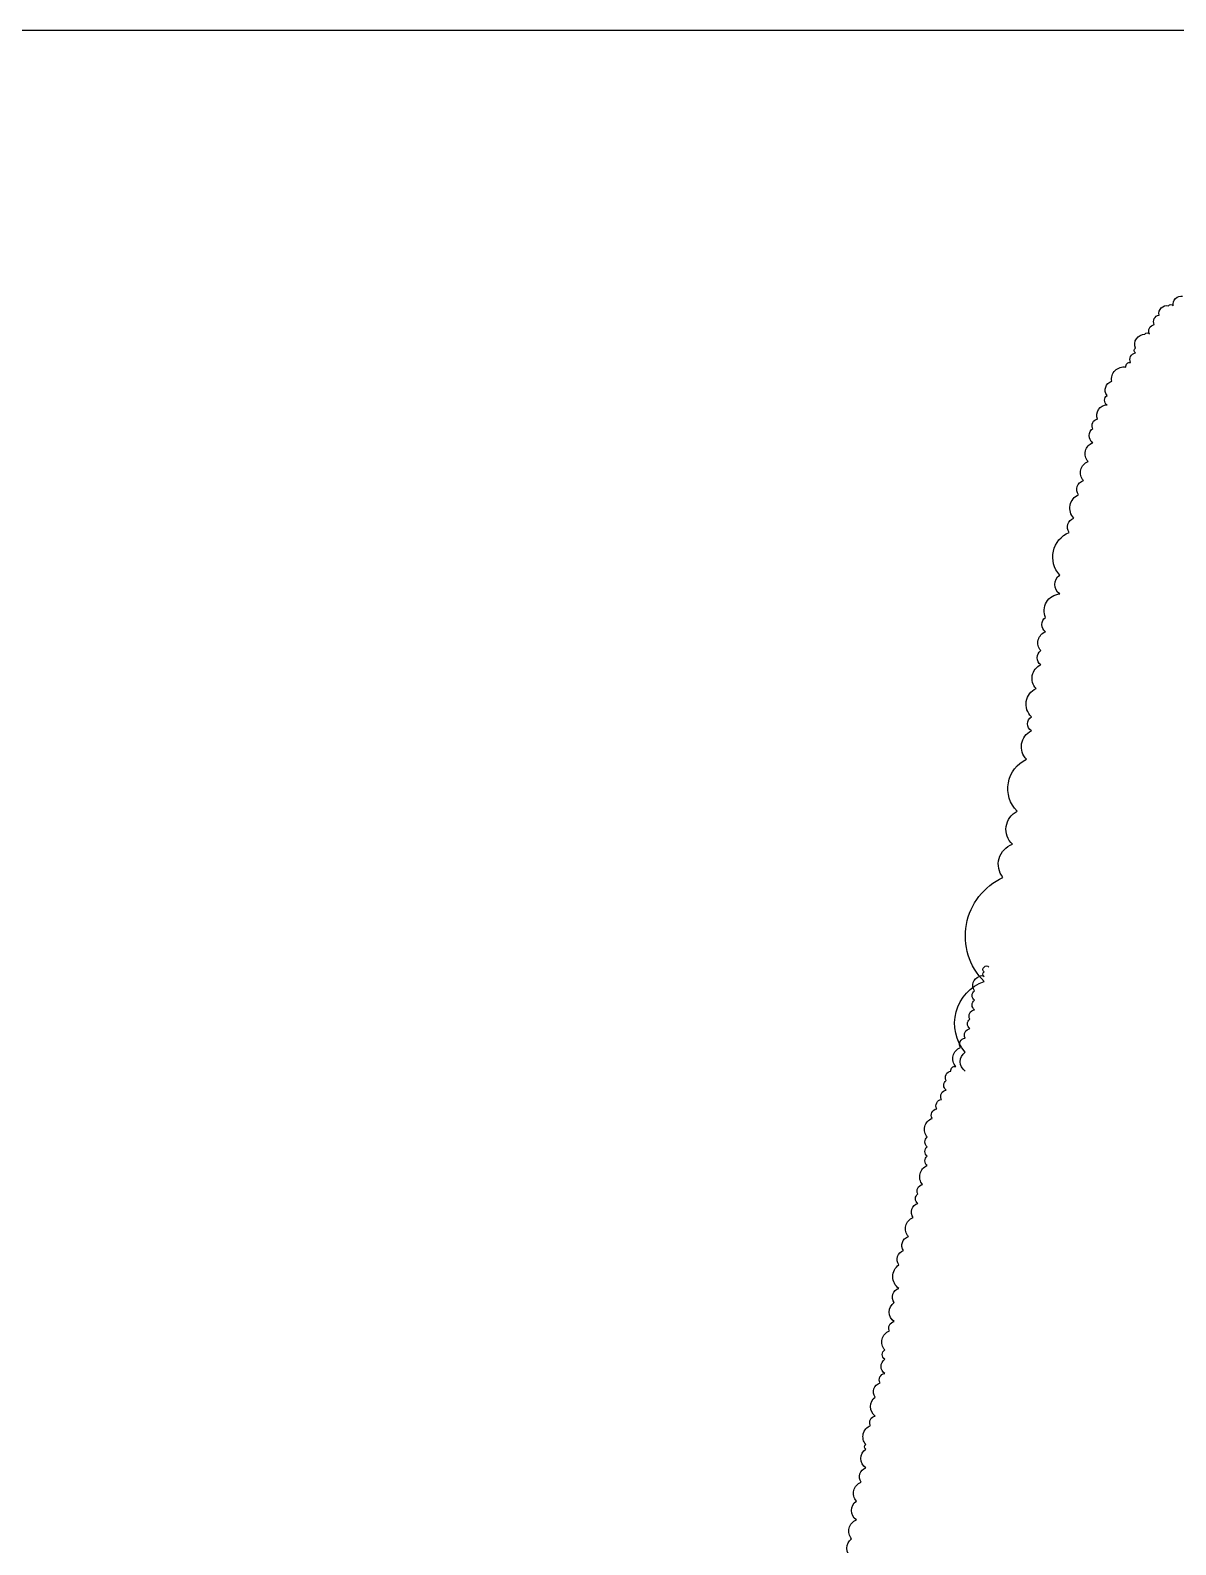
# Model space of a CAD drawing. Extents: x -57734 to 163356, y 2186 to 37537.
# Drawn here: x -30226 to -27167, y 21190 to 25236 of the extents above; entities that cross this region are included whole.
import ezdxf

# ---------------------------------------------------------------- set-up
doc = ezdxf.new("R2010")
doc.units = 0
doc.layers.get('0').update_dxf_attribs({"linetype": 'CONTINUOUS'})

msp = doc.modelspace()

# ---------------------------------------------------------------- linework, layer by layer
at = {"color": 1}
msp.add_line((-57734.46381, 25235.63765), (163355.72875, 25235.63765), dxfattribs=at)
for points in [[(-27729.22791, 22455.00913, -0.52056705), (-27729.22791, 22505.49863, -0.52056705), (-27729.22791, 22505.49863, -0.52056705), (-27678.70192, 22694.83365, -0.52056705), (-27678.70192, 22694.83365, -0.52056705), (-27628.17538, 22972.52517, -0.52056705), (-27628.17538, 22972.52517, -0.52056705), (-27602.91266, 23060.88167, -0.52056705), (-27602.91266, 23060.88167, -0.52056705), (-27590.28075, 23149.23817, -0.52056705), (-27590.28075, 23149.23817, -0.52056705), (-27565.01803, 23288.08393, -0.52056705), (-27565.01803, 23288.08393, -0.52056705), (-27552.38612, 23363.81793, -0.52056705), (-27552.38612, 23363.81793, -0.52056705), (-27552.38612, 23401.68494, -0.52056705), (-27552.38612, 23401.68494, -0.52056705), (-27539.75476, 23477.41918, -0.52056705), (-27539.75476, 23477.41918, -0.52056705), (-27527.1234, 23540.5307, -0.52056705), (-27527.1234, 23540.5307, -0.52056705), (-27527.1234, 23578.39794, -0.52056705), (-27527.1234, 23578.39794, -0.52056705), (-27514.49149, 23628.8872, -0.52056705), (-27514.49149, 23628.8872, -0.52056705), (-27514.49149, 23666.7542, -0.52056705), (-27514.49149, 23666.7542, -0.52056705), (-27476.59686, 23729.86595, -0.52056705), (-27476.59686, 23729.86595, -0.52056705), (-27476.59686, 23780.35545, -0.52056705), (-27476.59686, 23780.35545, -0.52056705), (-27451.33414, 23893.95646, -0.52056705), (-27451.33414, 23893.95646, -0.52056705), (-27438.70223, 23931.82346, -0.52056705), (-27438.70223, 23931.82346, -0.52056705), (-27426.07087, 23994.93521, -0.52056705), (-27426.07087, 23994.93521, -0.52056705), (-27413.43896, 24032.80222, -0.52056705), (-27413.43896, 24032.80222, -0.52056705), (-27400.8076, 24083.29171, -0.52056705), (-27400.8076, 24083.29171, -0.52056705), (-27388.17624, 24133.78097, -0.52056705), (-27388.17624, 24133.78097, -0.52056705), (-27388.17624, 24171.64798, -0.52056705), (-27388.17624, 24171.64798, -0.52056705), (-27375.54433, 24196.89273, -0.52056705), (-27375.54433, 24196.89273, -0.52056705), (-27350.28161, 24234.75973, -0.52056705), (-27350.28161, 24234.75973, -0.52056705), (-27350.28161, 24260.00448, -0.52056705), (-27350.28161, 24260.00448, -0.52056705), (-27337.6497, 24297.87148, -0.52056705), (-27337.6497, 24297.87148, -0.52056705), (-27299.75507, 24335.73849, -0.52056705), (-27299.75507, 24335.73849, -0.52056705), (-27287.12371, 24348.36098, -0.52056705), (-27287.12371, 24348.36098, -0.52056705), (-27274.49235, 24373.60549, -0.52056705), (-27274.49235, 24373.60549, -0.52056705), (-27274.49235, 24386.22798, -0.52056705), (-27274.49235, 24386.22798, -0.52056705), (-27249.22908, 24424.09499, -0.52056705), (-27249.22908, 24424.09499, -0.52056705), (-27236.59772, 24424.09499, -0.52056705), (-27236.59772, 24424.09499, -0.52056705), (-27223.96581, 24449.33973, -0.52056705), (-27223.96581, 24449.33973, -0.52056705), (-27211.33445, 24474.58424, -0.52056705), (-27211.33445, 24474.58424, -0.52056705), (-27186.07118, 24499.82899, -0.52056705), (-27186.07118, 24499.82899, -0.52056705), (-27173.43982, 24499.82899, -0.52056705), (-27173.43982, 24499.82899, -0.52056705), (-27148.17655, 24525.07374, -0.52056705)], [(-28032.38495, 21154.90756, -0.52056705), (-28032.38495, 21205.39706, -0.52056705), (-28032.38495, 21205.39706, -0.52056705), (-28019.75359, 21255.88632, -0.52056705), (-28019.75359, 21255.88632, -0.52056705), (-28019.75359, 21306.37582, -0.52056705), (-28019.75359, 21306.37582, -0.52056705), (-28007.12223, 21356.86508, -0.52056705), (-28007.12223, 21356.86508, -0.52056705), (-27994.49032, 21394.73208, -0.52056705), (-27994.49032, 21394.73208, -0.52056705), (-27994.49032, 21445.22158, -0.52056705), (-27994.49032, 21445.22158, -0.52056705), (-27994.49032, 21457.84383, -0.52056705), (-27994.49032, 21457.84383, -0.52056705), (-27981.85896, 21508.33333, -0.52056705), (-27981.85896, 21508.33333, -0.52056705), (-27969.2276, 21533.57784, -0.52056705), (-27969.2276, 21533.57784, -0.52056705), (-27969.2276, 21584.06733, -0.52056705), (-27969.2276, 21584.06733, -0.52056705), (-27956.59569, 21621.93434, -0.52056705), (-27956.59569, 21621.93434, -0.52056705), (-27943.96433, 21647.17909, -0.52056705), (-27943.96433, 21647.17909, -0.52056705), (-27943.96433, 21685.04609, -0.52056705), (-27943.96433, 21685.04609, -0.52056705), (-27943.96433, 21710.29084, -0.52056705), (-27943.96433, 21710.29084, -0.52056705), (-27931.33297, 21760.7801, -0.52056705), (-27931.33297, 21760.7801, -0.52056705), (-27918.70106, 21786.02485, -0.52056705), (-27918.70106, 21786.02485, -0.52056705), (-27918.70106, 21836.51434, -0.52056705), (-27918.70106, 21836.51434, -0.52056705), (-27906.0697, 21874.38135, -0.52056705), (-27906.0697, 21874.38135, -0.52056705), (-27906.0697, 21937.4931, -0.52056705), (-27906.0697, 21937.4931, -0.52056705), (-27893.43834, 21975.3601, -0.52056705), (-27893.43834, 21975.3601, -0.52056705), (-27880.80643, 22013.22711, -0.52056705), (-27880.80643, 22013.22711, -0.52056705), (-27868.17507, 22063.71636, -0.52056705), (-27868.17507, 22063.71636, -0.52056705), (-27855.54371, 22101.58337, -0.52056705), (-27855.54371, 22101.58337, -0.52056705), (-27855.54371, 22126.82812, -0.52056705), (-27855.54371, 22126.82812, -0.52056705), (-27842.9118, 22152.07286, -0.52056705), (-27842.9118, 22152.07286, -0.52056705), (-27830.28044, 22202.56212, -0.52056705), (-27830.28044, 22202.56212, -0.52056705), (-27830.28044, 22227.80687, -0.52056705), (-27830.28044, 22227.80687, -0.52056705), (-27830.28044, 22253.05162, -0.52056705), (-27830.28044, 22253.05162, -0.52056705), (-27830.28044, 22278.29637, -0.52056705), (-27830.28044, 22278.29637, -0.52056705), (-27817.64908, 22328.78563, -0.52056705), (-27817.64908, 22328.78563, -0.52056705), (-27805.01717, 22354.03038, -0.52056705), (-27805.01717, 22354.03038, -0.52056705), (-27792.38581, 22379.27512, -0.52056705), (-27792.38581, 22379.27512, -0.52056705), (-27779.7539, 22404.51964, -0.52056705), (-27779.7539, 22404.51964, -0.52056705), (-27779.7539, 22429.76438, -0.52056705), (-27779.7539, 22429.76438, -0.52056705), (-27767.12254, 22455.00913, -0.52056705), (-27767.12254, 22455.00913, -0.52056705), (-27754.49118, 22467.63139, -0.52056705), (-27754.49118, 22467.63139, -0.52056705), (-27741.85927, 22518.12088, -0.52056705), (-27741.85927, 22518.12088, -0.52056705), (-27729.22791, 22543.36563, -0.52056705), (-27729.22791, 22543.36563, -0.52056705), (-27716.59655, 22568.61014, -0.52056705), (-27716.59655, 22568.61014, -0.52056705), (-27716.59655, 22593.85489, -0.52056705), (-27716.59655, 22593.85489, -0.52056705), (-27703.96464, 22619.09964, -0.52056705), (-27703.96464, 22619.09964, -0.52056705), (-27703.96464, 22644.34439, -0.52056705), (-27703.96464, 22644.34439, -0.52056705), (-27703.96464, 22669.5889, -0.52056705), (-27703.96464, 22669.5889, -0.52056705), (-27691.33328, 22707.45614, -0.52056705), (-27691.33328, 22707.45614, -0.52056705), (-27678.70192, 22707.45614, -0.52056705), (-27678.70192, 22707.45614, -0.52056705), (-27678.70192, 22720.0784, -0.52056705), (-27678.70192, 22720.0784, -0.52056705), (-27678.70192, 22732.70065, -0.52056705), (-27678.70192, 22732.70065, -0.52056705), (-27666.07001, 22732.70065, -0.52056705), (-27666.07001, 22732.70065)]]:
    msp.add_lwpolyline(points, format="xyb", dxfattribs=at)

doc.saveas('drawing.dxf')
